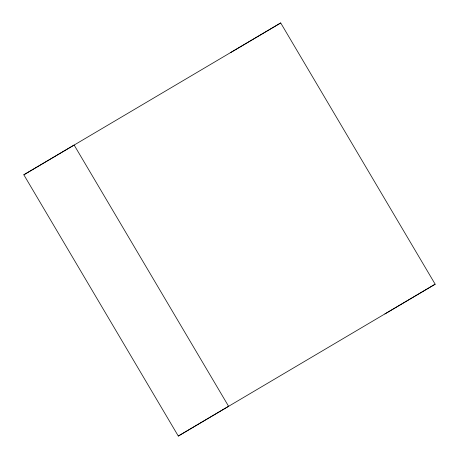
<?xml version="1.0" encoding="UTF-8"?>
<svg xmlns="http://www.w3.org/2000/svg" width="459" height="459" viewBox="0 0 459 459"><rect width="100%" height="100%" fill="white"/><g stroke="black" fill="none" stroke-linecap="round" stroke-linejoin="round"><path stroke-width="0.69" d="M23.834 174.799L74.128 145.033L228.588 406.29L178.293 436.05L23.834 174.799L280.707 22.95L435.166 284.201L384.871 313.967M230.412 52.71L280.707 22.95M178.293 436.05L435.166 284.201"/></g></svg>
